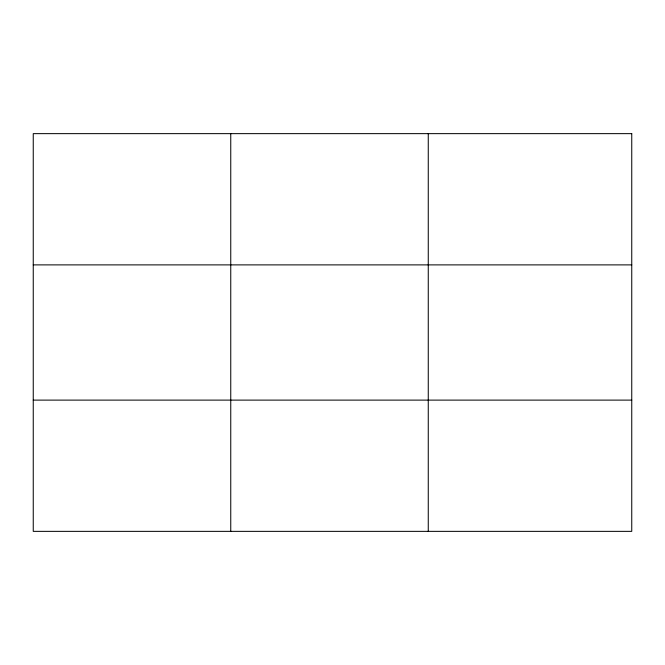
<?xml version="1.0" encoding="UTF-8"?>
<svg xmlns="http://www.w3.org/2000/svg" width="665" height="665" viewBox="0 0 665 665"><rect width="100%" height="100%" fill="white"/><g stroke="black" fill="none" stroke-linecap="round" stroke-linejoin="round"><path stroke-width="1" d="M230.755 531.36L230.755 133.64M428.26 531.36L428.26 133.64M33.25 264.886L631.75 264.886M33.25 400.114L631.75 400.114M631.75 133.64L631.75 531.36L33.25 531.36L33.25 133.64L631.75 133.64"/></g></svg>
